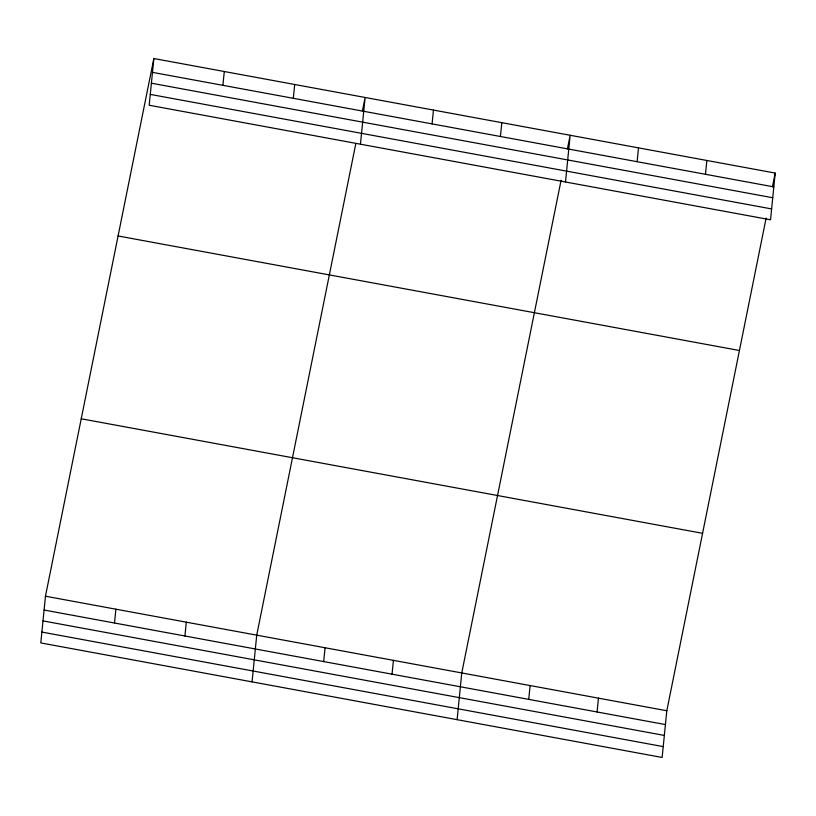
<?xml version="1.0" encoding="UTF-8"?>
<svg xmlns="http://www.w3.org/2000/svg" width="816" height="816" viewBox="0 0 816 816"><rect width="100%" height="100%" fill="white"/><g stroke="black" fill="none" stroke-linecap="round" stroke-linejoin="round"><path stroke-width="1.22" d="M153.857 58.528L149.195 105.244L770.539 219.79L775.2 173.074L153.857 58.528L45.461 596.21L40.8 642.926L662.143 757.472L666.805 710.756L766.132 218.056M114.505 623.016L115.882 609.195M222.901 85.323L224.278 71.502M184.916 636.001L186.303 622.18M293.321 98.308L294.698 84.487M252.052 681.88L256.724 635.154L355.796 143.708M360.448 144.187L365.119 97.471L362.345 111.211M323.687 661.582L325.064 647.761M432.082 123.889L433.459 110.068M392.037 674.179L393.414 660.358M500.432 136.486L501.809 122.665M457.103 719.671L461.764 672.955L561.092 180.254M565.498 181.988L570.16 135.272L567.385 149.012M528.727 699.383L530.104 685.562M637.123 161.69L638.51 147.869M597.077 711.98L598.454 698.159M705.473 174.287L706.85 160.466M772.426 186.813L775.2 173.074M152.48 72.349L773.823 186.895M151.399 83.201L772.742 197.747M150.277 94.391L771.62 208.927M118.085 235.967L739.429 350.503M81.233 418.781L702.576 533.317M45.461 596.21L666.805 710.756M44.084 610.031L665.428 724.577M43.003 620.894L664.336 735.43M41.881 632.074L663.224 746.62"/></g></svg>
